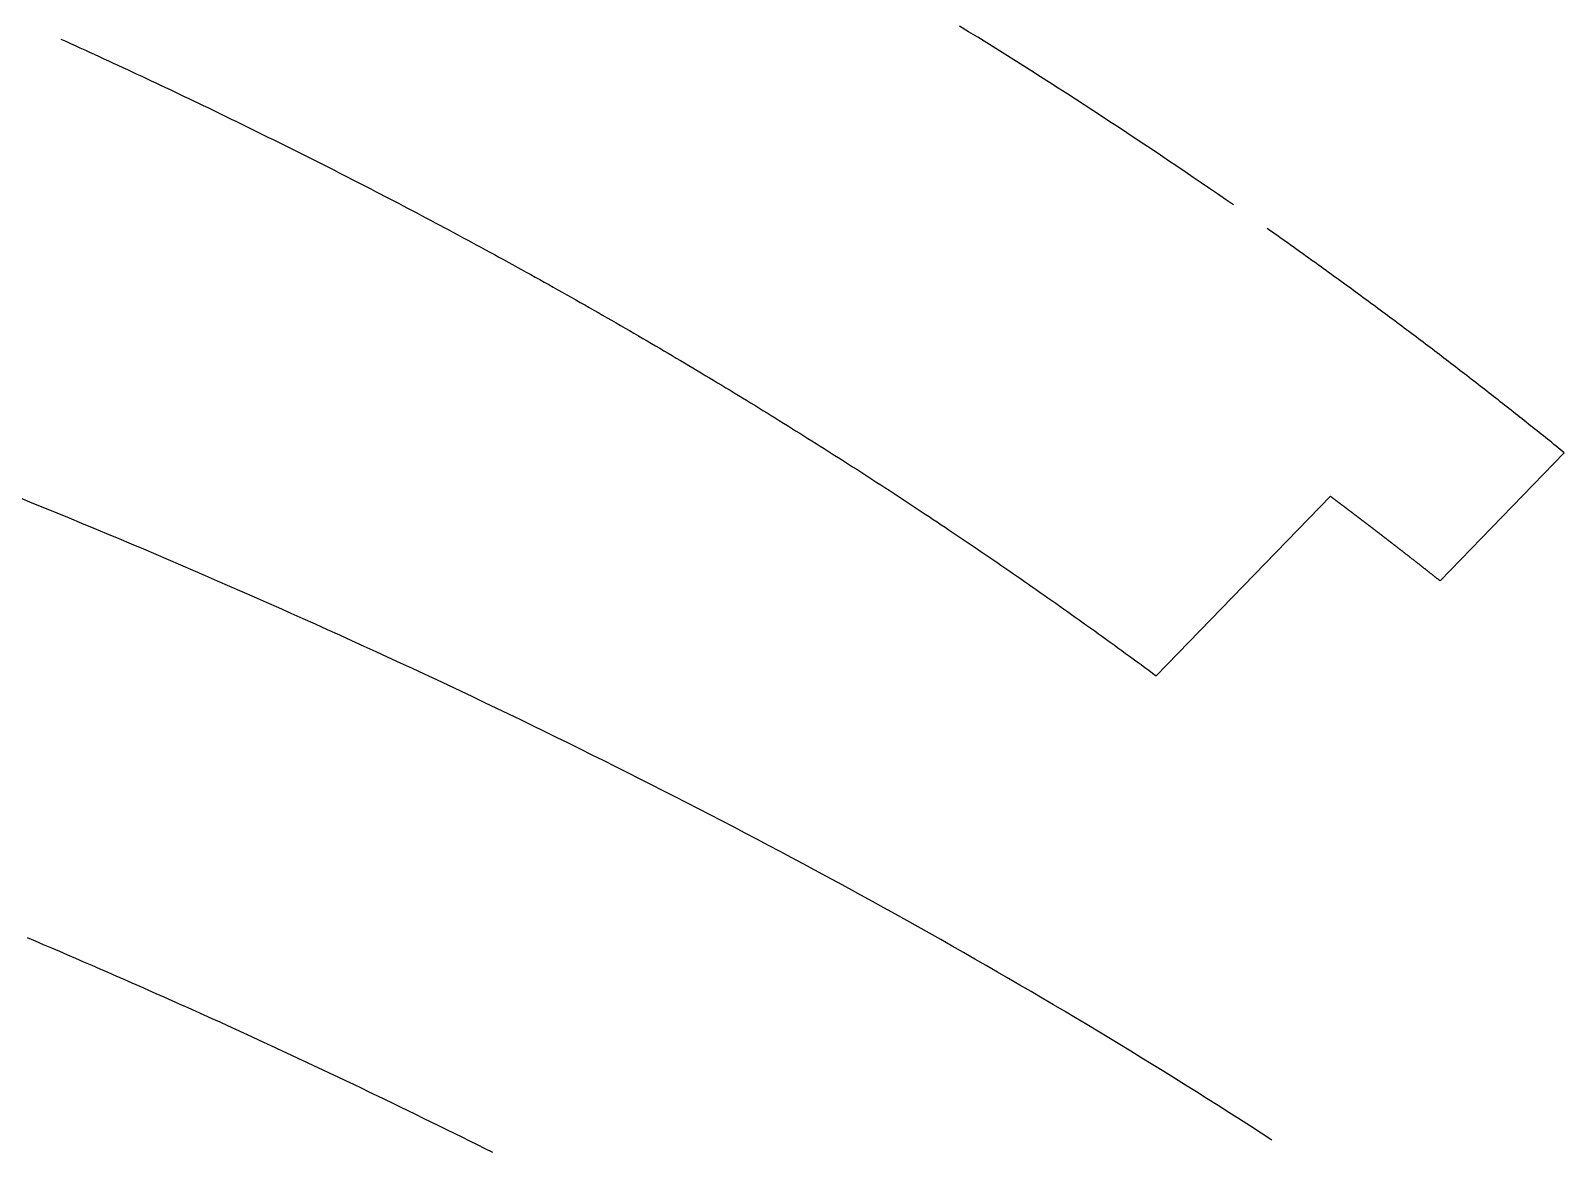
# Model space of a CAD drawing. Extents: x -537 to 363, y 432 to 791.
# Drawn here: x -167.76 to -130.67, y 728.43 to 755.53 of the extents above; entities that cross this region are included whole.
import ezdxf

# ---------------------------------------------------------------- set-up
doc = ezdxf.new("R2010")
doc.units = 0
doc.layers.get('0').update_dxf_attribs({"linetype": 'CONTINUOUS'})

msp = doc.modelspace()

# ---------------------------------------------------------------- linework, layer by layer
for p, q in [((-130.672, 745.32), (-133.674, 742.221)), ((-136.33, 744.267), (-140.538, 739.924))]:
    msp.add_line(p, q)
for points in [[(-138.674, 751.313, 0), (-138.867, 751.446, 0), (-139.06, 751.58, 0), (-139.255, 751.713, 0), (-139.45, 751.847, 0), (-139.646, 751.981, 0), (-139.843, 752.115, 0), (-140.041, 752.249, 0), (-140.24, 752.383, 0), (-140.44, 752.518, 0), (-140.641, 752.652, 0), (-140.843, 752.787, 0), (-141.046, 752.922, 0), (-141.25, 753.057, 0), (-141.454, 753.192, 0), (-141.66, 753.327, 0), (-141.866, 753.462, 0), (-142.074, 753.598, 0), (-142.282, 753.733, 0), (-142.491, 753.869, 0), (-142.702, 754.005, 0), (-142.913, 754.141, 0), (-143.125, 754.277, 0), (-143.338, 754.413, 0), (-143.552, 754.549, 0), (-143.767, 754.685, 0), (-143.983, 754.821, 0), (-144.2, 754.958, 0), (-144.418, 755.094, 0), (-144.637, 755.231, 0), (-144.857, 755.368, 0), (-145.077, 755.504, 0), (-145.299, 755.641, 0)], [(-167.027, 755.324, 0), (-166.911, 755.272, 0), (-166.796, 755.219, 0), (-166.681, 755.167, 0), (-166.566, 755.115, 0), (-166.45, 755.062, 0), (-166.335, 755.009, 0), (-166.22, 754.957, 0), (-166.105, 754.904, 0), (-165.99, 754.851, 0), (-165.876, 754.798, 0), (-165.761, 754.745, 0), (-165.646, 754.692, 0), (-165.531, 754.639, 0), (-165.417, 754.586, 0), (-165.302, 754.532, 0), (-165.187, 754.479, 0), (-165.073, 754.425, 0), (-164.959, 754.372, 0), (-164.844, 754.318, 0), (-164.73, 754.264, 0), (-164.616, 754.21, 0), (-164.501, 754.156, 0), (-164.387, 754.102, 0), (-164.273, 754.048, 0), (-164.159, 753.994, 0), (-164.045, 753.94, 0), (-163.931, 753.885, 0), (-163.817, 753.831, 0), (-163.703, 753.776, 0), (-163.59, 753.722, 0), (-163.476, 753.667, 0), (-163.362, 753.612, 0), (-163.249, 753.557, 0), (-163.135, 753.502, 0), (-163.022, 753.447, 0), (-162.908, 753.392, 0), (-162.795, 753.337, 0), (-162.682, 753.282, 0), (-162.568, 753.226, 0), (-162.455, 753.171, 0), (-162.342, 753.116, 0), (-162.229, 753.06, 0), (-162.116, 753.004, 0), (-162.003, 752.948, 0), (-161.89, 752.893, 0), (-161.777, 752.837, 0), (-161.665, 752.781, 0), (-161.552, 752.724, 0), (-161.439, 752.668, 0), (-161.327, 752.612, 0), (-161.214, 752.556, 0), (-161.102, 752.499, 0), (-160.989, 752.443, 0), (-160.877, 752.386, 0), (-160.765, 752.329, 0), (-160.652, 752.273, 0), (-160.54, 752.216, 0), (-160.428, 752.159, 0), (-160.316, 752.102, 0), (-160.204, 752.045, 0), (-160.092, 751.987, 0), (-159.98, 751.93, 0), (-159.868, 751.873, 0), (-159.757, 751.815, 0), (-159.645, 751.758, 0), (-159.533, 751.7, 0), (-159.422, 751.642, 0), (-159.31, 751.585, 0), (-159.199, 751.527, 0), (-159.087, 751.469, 0), (-158.976, 751.411, 0), (-158.865, 751.353, 0), (-158.754, 751.294, 0), (-158.643, 751.236, 0), (-158.532, 751.178, 0), (-158.421, 751.119, 0), (-158.31, 751.061, 0), (-158.199, 751.002, 0), (-158.088, 750.943, 0), (-157.977, 750.885, 0), (-157.867, 750.826, 0), (-157.756, 750.767, 0), (-157.645, 750.708, 0), (-157.535, 750.648, 0), (-157.425, 750.589, 0), (-157.314, 750.53, 0), (-157.204, 750.471, 0), (-157.094, 750.411, 0), (-156.984, 750.351, 0), (-156.873, 750.292, 0), (-156.763, 750.232, 0), (-156.654, 750.172, 0), (-156.544, 750.112, 0), (-156.434, 750.052, 0), (-156.324, 749.992, 0), (-156.214, 749.932, 0), (-156.105, 749.872, 0), (-155.995, 749.811, 0), (-155.886, 749.751, 0), (-155.776, 749.69, 0), (-155.667, 749.63, 0), (-155.558, 749.569, 0), (-155.448, 749.508, 0), (-155.339, 749.448, 0), (-155.23, 749.387, 0), (-155.121, 749.326, 0), (-155.012, 749.264, 0), (-154.903, 749.203, 0), (-154.795, 749.142, 0), (-154.686, 749.081, 0), (-154.577, 749.019, 0), (-154.469, 748.958, 0), (-154.36, 748.896, 0), (-154.252, 748.834, 0), (-154.143, 748.772, 0), (-154.035, 748.711, 0), (-153.927, 748.649, 0), (-153.818, 748.586, 0), (-153.71, 748.524, 0), (-153.602, 748.462, 0), (-153.494, 748.4, 0), (-153.386, 748.337, 0), (-153.279, 748.275, 0), (-153.171, 748.212, 0), (-153.063, 748.15, 0), (-152.955, 748.087, 0), (-152.848, 748.024, 0)], [(-130.672, 745.32, 0), (-130.722, 745.361, 0), (-130.773, 745.401, 0), (-130.823, 745.442, 0), (-130.873, 745.483, 0), (-130.924, 745.524, 0), (-130.975, 745.565, 0), (-131.026, 745.606, 0), (-131.076, 745.646, 0), (-131.127, 745.687, 0), (-131.179, 745.728, 0), (-131.23, 745.769, 0), (-131.281, 745.811, 0), (-131.332, 745.852, 0), (-131.384, 745.893, 0), (-131.436, 745.934, 0), (-131.487, 745.975, 0), (-131.539, 746.016, 0), (-131.591, 746.058, 0), (-131.643, 746.099, 0), (-131.695, 746.14, 0), (-131.747, 746.182, 0), (-131.8, 746.223, 0), (-131.852, 746.265, 0), (-131.904, 746.306, 0), (-131.957, 746.348, 0), (-132.01, 746.389, 0), (-132.063, 746.431, 0), (-132.115, 746.472, 0), (-132.168, 746.514, 0), (-132.222, 746.556, 0), (-132.275, 746.598, 0), (-132.328, 746.639, 0), (-132.381, 746.681, 0), (-132.435, 746.723, 0), (-132.489, 746.765, 0), (-132.542, 746.807, 0), (-132.596, 746.849, 0), (-132.65, 746.891, 0), (-132.704, 746.933, 0), (-132.758, 746.975, 0), (-132.812, 747.017, 0), (-132.867, 747.059, 0), (-132.921, 747.101, 0), (-132.976, 747.143, 0), (-133.03, 747.185, 0), (-133.085, 747.228, 0), (-133.14, 747.27, 0), (-133.195, 747.312, 0), (-133.25, 747.354, 0), (-133.305, 747.397, 0), (-133.36, 747.439, 0), (-133.415, 747.482, 0), (-133.471, 747.524, 0), (-133.526, 747.566, 0), (-133.582, 747.609, 0), (-133.638, 747.651, 0), (-133.693, 747.694, 0), (-133.749, 747.737, 0), (-133.805, 747.779, 0), (-133.861, 747.822, 0), (-133.918, 747.865, 0), (-133.974, 747.907, 0), (-134.03, 747.95, 0), (-134.087, 747.993, 0), (-134.144, 748.036, 0), (-134.2, 748.078, 0), (-134.257, 748.121, 0), (-134.314, 748.164, 0), (-134.371, 748.207, 0), (-134.428, 748.25, 0), (-134.486, 748.293, 0), (-134.543, 748.336, 0), (-134.6, 748.379, 0), (-134.658, 748.422, 0), (-134.716, 748.465, 0), (-134.773, 748.508, 0), (-134.831, 748.551, 0), (-134.889, 748.595, 0), (-134.947, 748.638, 0), (-135.005, 748.681, 0), (-135.064, 748.724, 0), (-135.122, 748.767, 0), (-135.18, 748.811, 0), (-135.239, 748.854, 0), (-135.298, 748.897, 0), (-135.356, 748.941, 0), (-135.415, 748.984, 0), (-135.474, 749.028, 0), (-135.533, 749.071, 0), (-135.593, 749.115, 0), (-135.652, 749.158, 0), (-135.711, 749.202, 0), (-135.771, 749.245, 0), (-135.83, 749.289, 0), (-135.89, 749.332, 0), (-135.95, 749.376, 0), (-136.01, 749.42, 0), (-136.07, 749.463, 0), (-136.13, 749.507, 0), (-136.19, 749.551, 0), (-136.25, 749.595, 0), (-136.311, 749.638, 0), (-136.371, 749.682, 0), (-136.432, 749.726, 0), (-136.493, 749.77, 0), (-136.553, 749.814, 0), (-136.614, 749.858, 0), (-136.675, 749.902, 0), (-136.736, 749.946, 0), (-136.798, 749.99, 0), (-136.859, 750.034, 0), (-136.92, 750.078, 0), (-136.982, 750.122, 0), (-137.044, 750.166, 0), (-137.105, 750.21, 0), (-137.167, 750.254, 0), (-137.229, 750.298, 0), (-137.291, 750.342, 0), (-137.353, 750.386, 0), (-137.416, 750.431, 0), (-137.478, 750.475, 0), (-137.541, 750.519, 0), (-137.603, 750.563, 0), (-137.666, 750.608, 0), (-137.729, 750.652, 0), (-137.791, 750.696, 0), (-137.854, 750.741, 0)], [(-152.848, 748.024, 0), (-152.747, 747.965, 0), (-152.647, 747.906, 0), (-152.547, 747.847, 0), (-152.446, 747.788, 0), (-152.346, 747.729, 0), (-152.246, 747.67, 0), (-152.146, 747.611, 0), (-152.045, 747.551, 0), (-151.945, 747.492, 0), (-151.845, 747.432, 0), (-151.745, 747.372, 0), (-151.645, 747.313, 0), (-151.545, 747.253, 0), (-151.445, 747.193, 0), (-151.345, 747.133, 0), (-151.246, 747.073, 0), (-151.146, 747.013, 0), (-151.046, 746.953, 0), (-150.946, 746.892, 0), (-150.847, 746.832, 0), (-150.747, 746.771, 0), (-150.648, 746.711, 0), (-150.548, 746.65, 0), (-150.449, 746.589, 0), (-150.349, 746.529, 0), (-150.25, 746.468, 0), (-150.151, 746.407, 0), (-150.052, 746.346, 0), (-149.952, 746.285, 0), (-149.853, 746.223, 0), (-149.754, 746.162, 0), (-149.655, 746.101, 0), (-149.556, 746.039, 0), (-149.457, 745.978, 0), (-149.358, 745.916, 0), (-149.26, 745.854, 0), (-149.161, 745.793, 0), (-149.062, 745.731, 0), (-148.963, 745.669, 0), (-148.865, 745.607, 0), (-148.766, 745.545, 0), (-148.668, 745.483, 0), (-148.569, 745.42, 0), (-148.471, 745.358, 0), (-148.373, 745.296, 0), (-148.274, 745.233, 0), (-148.176, 745.171, 0), (-148.078, 745.108, 0), (-147.98, 745.045, 0), (-147.882, 744.982, 0), (-147.784, 744.92, 0), (-147.686, 744.857, 0), (-147.588, 744.794, 0), (-147.49, 744.73, 0), (-147.393, 744.667, 0), (-147.295, 744.604, 0), (-147.197, 744.541, 0), (-147.1, 744.477, 0), (-147.002, 744.414, 0), (-146.905, 744.35, 0), (-146.807, 744.287, 0), (-146.71, 744.223, 0), (-146.613, 744.159, 0), (-146.516, 744.095, 0), (-146.419, 744.031, 0), (-146.322, 743.967, 0), (-146.225, 743.903, 0), (-146.128, 743.839, 0), (-146.031, 743.775, 0), (-145.934, 743.71, 0), (-145.837, 743.646, 0), (-145.741, 743.581, 0), (-145.644, 743.517, 0), (-145.548, 743.452, 0), (-145.451, 743.388, 0), (-145.355, 743.323, 0), (-145.258, 743.258, 0), (-145.162, 743.193, 0), (-145.066, 743.128, 0), (-144.97, 743.063, 0), (-144.874, 742.998, 0), (-144.778, 742.933, 0), (-144.682, 742.867, 0), (-144.586, 742.802, 0), (-144.49, 742.736, 0), (-144.395, 742.671, 0), (-144.299, 742.605, 0), (-144.204, 742.54, 0), (-144.108, 742.474, 0), (-144.013, 742.408, 0), (-143.917, 742.342, 0), (-143.822, 742.276, 0), (-143.727, 742.21, 0), (-143.632, 742.144, 0), (-143.537, 742.078, 0), (-143.442, 742.012, 0), (-143.347, 741.945, 0), (-143.252, 741.879, 0), (-143.158, 741.813, 0), (-143.063, 741.746, 0), (-142.968, 741.679, 0), (-142.874, 741.613, 0), (-142.779, 741.546, 0), (-142.685, 741.479, 0), (-142.591, 741.412, 0), (-142.497, 741.345, 0), (-142.403, 741.278, 0), (-142.309, 741.211, 0), (-142.215, 741.144, 0), (-142.121, 741.077, 0), (-142.027, 741.01, 0), (-141.933, 740.942, 0), (-141.84, 740.875, 0), (-141.746, 740.807, 0), (-141.653, 740.74, 0), (-141.559, 740.672, 0), (-141.466, 740.604, 0), (-141.373, 740.537, 0), (-141.28, 740.469, 0), (-141.187, 740.401, 0), (-141.094, 740.333, 0), (-141.001, 740.265, 0), (-140.908, 740.197, 0), (-140.815, 740.129, 0), (-140.723, 740.06, 0), (-140.63, 739.992, 0), (-140.538, 739.924, 0)], [(-137.745, 728.7, 0), (-138.004, 728.867, 0), (-138.263, 729.034, 0), (-138.523, 729.201, 0), (-138.784, 729.367, 0), (-139.045, 729.533, 0), (-139.307, 729.699, 0), (-139.569, 729.864, 0), (-139.832, 730.028, 0), (-140.095, 730.192, 0), (-140.359, 730.356, 0), (-140.624, 730.52, 0), (-140.889, 730.683, 0), (-141.154, 730.845, 0), (-141.42, 731.007, 0), (-141.687, 731.169, 0), (-141.954, 731.33, 0), (-142.222, 731.491, 0), (-142.49, 731.652, 0), (-142.759, 731.812, 0), (-143.028, 731.971, 0), (-143.298, 732.131, 0), (-143.568, 732.289, 0), (-143.839, 732.448, 0), (-144.11, 732.606, 0), (-144.381, 732.763, 0), (-144.654, 732.92, 0), (-144.926, 733.077, 0), (-145.2, 733.233, 0), (-145.473, 733.389, 0), (-145.748, 733.545, 0), (-146.022, 733.7, 0), (-146.297, 733.854, 0), (-146.573, 734.008, 0), (-146.849, 734.162, 0), (-147.125, 734.316, 0), (-147.402, 734.468, 0), (-147.68, 734.621, 0), (-147.958, 734.773, 0), (-148.236, 734.925, 0), (-148.515, 735.076, 0), (-148.794, 735.227, 0), (-149.074, 735.377, 0), (-149.354, 735.527, 0), (-149.634, 735.676, 0), (-149.915, 735.826, 0), (-150.196, 735.974, 0), (-150.478, 736.122, 0), (-150.76, 736.27, 0), (-151.043, 736.418, 0), (-151.326, 736.565, 0), (-151.609, 736.711, 0), (-151.893, 736.857, 0), (-152.177, 737.003, 0), (-152.462, 737.148, 0), (-152.747, 737.293, 0), (-153.032, 737.437, 0), (-153.318, 737.581, 0), (-153.604, 737.725, 0), (-153.891, 737.868, 0), (-154.178, 738.011, 0), (-154.465, 738.153, 0), (-154.753, 738.295, 0), (-155.041, 738.436, 0), (-155.329, 738.577, 0), (-155.618, 738.717, 0), (-155.907, 738.858, 0), (-156.196, 738.997, 0), (-156.486, 739.136, 0), (-156.776, 739.275, 0), (-157.066, 739.414, 0), (-157.357, 739.552, 0), (-157.648, 739.689, 0), (-157.94, 739.826, 0), (-158.232, 739.963, 0), (-158.524, 740.099, 0), (-158.816, 740.235, 0), (-159.109, 740.37, 0), (-159.402, 740.505, 0), (-159.695, 740.639, 0), (-159.989, 740.773, 0), (-160.283, 740.907, 0), (-160.577, 741.04, 0), (-160.871, 741.173, 0), (-161.166, 741.305, 0), (-161.461, 741.437, 0), (-161.757, 741.569, 0), (-162.052, 741.7, 0), (-162.348, 741.83, 0), (-162.644, 741.96, 0), (-162.941, 742.09, 0), (-163.238, 742.219, 0), (-163.534, 742.348, 0), (-163.832, 742.476, 0), (-164.129, 742.604, 0), (-164.427, 742.732, 0), (-164.725, 742.859, 0), (-165.023, 742.985, 0), (-165.322, 743.111, 0), (-165.62, 743.237, 0), (-165.919, 743.362, 0), (-166.219, 743.487, 0), (-166.518, 743.612, 0), (-166.818, 743.736, 0), (-167.117, 743.859, 0), (-167.417, 743.982, 0), (-167.718, 744.105, 0), (-168.018, 744.227, 0)], [(-134.758, 743.07, 0), (-134.765, 743.075, 0), (-134.772, 743.081, 0), (-134.779, 743.086, 0), (-134.786, 743.091, 0), (-134.793, 743.097, 0), (-134.8, 743.102, 0), (-134.807, 743.108, 0), (-134.814, 743.113, 0), (-134.821, 743.118, 0), (-134.828, 743.124, 0), (-134.835, 743.129, 0), (-134.842, 743.135, 0), (-134.849, 743.14, 0), (-134.856, 743.146, 0), (-134.863, 743.151, 0), (-134.87, 743.156, 0), (-134.877, 743.162, 0), (-134.884, 743.167, 0), (-134.891, 743.173, 0), (-134.898, 743.178, 0), (-134.905, 743.183, 0), (-134.912, 743.189, 0), (-134.919, 743.194, 0), (-134.926, 743.2, 0), (-134.933, 743.205, 0), (-134.94, 743.21, 0), (-134.947, 743.216, 0), (-134.954, 743.221, 0), (-134.961, 743.227, 0), (-134.968, 743.232, 0), (-134.975, 743.237, 0), (-134.982, 743.243, 0), (-134.989, 743.248, 0), (-134.996, 743.254, 0), (-135.003, 743.259, 0), (-135.01, 743.264, 0), (-135.017, 743.27, 0), (-135.024, 743.275, 0), (-135.031, 743.281, 0), (-135.038, 743.286, 0), (-135.045, 743.291, 0), (-135.052, 743.297, 0), (-135.059, 743.302, 0), (-135.066, 743.308, 0), (-135.073, 743.313, 0), (-135.08, 743.318, 0), (-135.087, 743.324, 0), (-135.094, 743.329, 0), (-135.102, 743.335, 0), (-135.109, 743.34, 0), (-135.116, 743.345, 0), (-135.123, 743.351, 0), (-135.13, 743.356, 0), (-135.137, 743.362, 0), (-135.144, 743.367, 0), (-135.151, 743.372, 0), (-135.158, 743.378, 0), (-135.165, 743.383, 0), (-135.172, 743.389, 0), (-135.179, 743.394, 0), (-135.186, 743.399, 0), (-135.193, 743.405, 0), (-135.2, 743.41, 0), (-135.207, 743.416, 0), (-135.214, 743.421, 0), (-135.221, 743.426, 0), (-135.228, 743.432, 0), (-135.235, 743.437, 0), (-135.242, 743.442, 0), (-135.249, 743.448, 0), (-135.256, 743.453, 0), (-135.263, 743.459, 0), (-135.27, 743.464, 0), (-135.277, 743.469, 0), (-135.284, 743.475, 0), (-135.291, 743.48, 0), (-135.298, 743.486, 0), (-135.305, 743.491, 0), (-135.312, 743.496, 0), (-135.319, 743.502, 0), (-135.326, 743.507, 0), (-135.333, 743.512, 0), (-135.34, 743.518, 0), (-135.347, 743.523, 0), (-135.354, 743.529, 0), (-135.361, 743.534, 0), (-135.368, 743.539, 0), (-135.375, 743.545, 0), (-135.383, 743.55, 0), (-135.39, 743.555, 0), (-135.397, 743.561, 0), (-135.404, 743.566, 0), (-135.411, 743.572, 0), (-135.418, 743.577, 0), (-135.425, 743.582, 0), (-135.432, 743.588, 0), (-135.439, 743.593, 0), (-135.446, 743.599, 0), (-135.453, 743.604, 0), (-135.46, 743.609, 0), (-135.467, 743.615, 0), (-135.474, 743.62, 0), (-135.481, 743.625, 0), (-135.488, 743.631, 0), (-135.495, 743.636, 0), (-135.502, 743.642, 0), (-135.509, 743.647, 0), (-135.516, 743.652, 0), (-135.523, 743.658, 0), (-135.53, 743.663, 0), (-135.537, 743.668, 0), (-135.544, 743.674, 0), (-135.552, 743.679, 0), (-135.559, 743.684, 0), (-135.566, 743.69, 0), (-135.573, 743.695, 0), (-135.58, 743.701, 0), (-135.587, 743.706, 0), (-135.594, 743.711, 0), (-135.601, 743.717, 0), (-135.608, 743.722, 0), (-135.615, 743.727, 0), (-135.622, 743.733, 0), (-135.629, 743.738, 0), (-135.636, 743.744, 0), (-135.643, 743.749, 0), (-135.65, 743.754, 0), (-135.657, 743.76, 0), (-135.664, 743.765, 0), (-135.671, 743.77, 0), (-135.678, 743.776, 0), (-135.685, 743.781, 0), (-135.693, 743.786, 0), (-135.7, 743.792, 0), (-135.707, 743.797, 0), (-135.714, 743.803, 0), (-135.721, 743.808, 0), (-135.728, 743.813, 0), (-135.735, 743.819, 0), (-135.742, 743.824, 0), (-135.749, 743.829, 0), (-135.756, 743.835, 0), (-135.763, 743.84, 0), (-135.77, 743.845, 0), (-135.777, 743.851, 0), (-135.784, 743.856, 0), (-135.791, 743.861, 0), (-135.798, 743.867, 0), (-135.806, 743.872, 0), (-135.813, 743.878, 0), (-135.82, 743.883, 0), (-135.827, 743.888, 0), (-135.834, 743.894, 0), (-135.841, 743.899, 0), (-135.848, 743.904, 0), (-135.855, 743.91, 0), (-135.862, 743.915, 0), (-135.869, 743.92, 0), (-135.876, 743.926, 0), (-135.883, 743.931, 0), (-135.89, 743.936, 0), (-135.897, 743.942, 0), (-135.904, 743.947, 0), (-135.912, 743.952, 0), (-135.919, 743.958, 0), (-135.926, 743.963, 0), (-135.933, 743.969, 0), (-135.94, 743.974, 0), (-135.947, 743.979, 0), (-135.954, 743.985, 0), (-135.961, 743.99, 0), (-135.968, 743.995, 0), (-135.975, 744.001, 0), (-135.982, 744.006, 0), (-135.989, 744.011, 0), (-135.996, 744.017, 0), (-136.003, 744.022, 0), (-136.011, 744.027, 0), (-136.018, 744.033, 0), (-136.025, 744.038, 0), (-136.032, 744.043, 0), (-136.039, 744.049, 0), (-136.046, 744.054, 0), (-136.053, 744.059, 0), (-136.06, 744.065, 0), (-136.067, 744.07, 0), (-136.074, 744.075, 0), (-136.081, 744.081, 0), (-136.088, 744.086, 0), (-136.096, 744.091, 0), (-136.103, 744.097, 0), (-136.11, 744.102, 0), (-136.117, 744.107, 0), (-136.124, 744.113, 0), (-136.131, 744.118, 0), (-136.138, 744.123, 0), (-136.145, 744.129, 0), (-136.152, 744.134, 0), (-136.159, 744.139, 0), (-136.166, 744.145, 0), (-136.174, 744.15, 0), (-136.181, 744.155, 0), (-136.188, 744.161, 0), (-136.195, 744.166, 0), (-136.202, 744.171, 0), (-136.209, 744.177, 0), (-136.216, 744.182, 0), (-136.223, 744.187, 0), (-136.23, 744.193, 0), (-136.237, 744.198, 0), (-136.244, 744.203, 0), (-136.252, 744.209, 0), (-136.259, 744.214, 0), (-136.266, 744.219, 0), (-136.273, 744.225, 0), (-136.28, 744.23, 0), (-136.287, 744.235, 0), (-136.294, 744.241, 0), (-136.301, 744.246, 0), (-136.308, 744.251, 0), (-136.315, 744.257, 0), (-136.322, 744.262, 0), (-136.33, 744.267, 0)], [(-133.674, 742.221, 0), (-133.683, 742.228, 0), (-133.691, 742.235, 0), (-133.7, 742.241, 0), (-133.708, 742.248, 0), (-133.717, 742.255, 0), (-133.726, 742.262, 0), (-133.734, 742.268, 0), (-133.743, 742.275, 0), (-133.751, 742.282, 0), (-133.76, 742.288, 0), (-133.768, 742.295, 0), (-133.777, 742.302, 0), (-133.785, 742.309, 0), (-133.794, 742.315, 0), (-133.802, 742.322, 0), (-133.811, 742.329, 0), (-133.819, 742.336, 0), (-133.828, 742.342, 0), (-133.836, 742.349, 0), (-133.845, 742.356, 0), (-133.853, 742.363, 0), (-133.862, 742.369, 0), (-133.87, 742.376, 0), (-133.879, 742.383, 0), (-133.888, 742.389, 0), (-133.896, 742.396, 0), (-133.905, 742.403, 0), (-133.913, 742.41, 0), (-133.922, 742.416, 0), (-133.93, 742.423, 0), (-133.939, 742.43, 0), (-133.947, 742.436, 0), (-133.956, 742.443, 0), (-133.964, 742.45, 0), (-133.973, 742.457, 0), (-133.981, 742.463, 0), (-133.99, 742.47, 0), (-133.998, 742.477, 0), (-134.007, 742.483, 0), (-134.015, 742.49, 0), (-134.024, 742.497, 0), (-134.033, 742.504, 0), (-134.041, 742.51, 0), (-134.05, 742.517, 0), (-134.058, 742.524, 0), (-134.067, 742.53, 0), (-134.075, 742.537, 0), (-134.084, 742.544, 0), (-134.092, 742.55, 0), (-134.101, 742.557, 0), (-134.109, 742.564, 0), (-134.118, 742.571, 0), (-134.126, 742.577, 0), (-134.135, 742.584, 0), (-134.143, 742.591, 0), (-134.152, 742.597, 0), (-134.161, 742.604, 0), (-134.169, 742.611, 0), (-134.178, 742.617, 0), (-134.186, 742.624, 0), (-134.195, 742.631, 0), (-134.203, 742.637, 0), (-134.212, 742.644, 0), (-134.22, 742.651, 0), (-134.229, 742.657, 0), (-134.237, 742.664, 0), (-134.246, 742.671, 0), (-134.254, 742.678, 0), (-134.263, 742.684, 0), (-134.271, 742.691, 0), (-134.28, 742.698, 0), (-134.289, 742.704, 0), (-134.297, 742.711, 0), (-134.306, 742.718, 0), (-134.314, 742.724, 0), (-134.323, 742.731, 0), (-134.331, 742.738, 0), (-134.34, 742.744, 0), (-134.348, 742.751, 0), (-134.357, 742.758, 0), (-134.365, 742.764, 0), (-134.374, 742.771, 0), (-134.382, 742.778, 0), (-134.391, 742.784, 0), (-134.4, 742.791, 0), (-134.408, 742.798, 0), (-134.417, 742.804, 0), (-134.425, 742.811, 0), (-134.434, 742.818, 0), (-134.442, 742.824, 0), (-134.451, 742.831, 0), (-134.459, 742.838, 0), (-134.468, 742.844, 0), (-134.476, 742.851, 0), (-134.485, 742.857, 0), (-134.494, 742.864, 0), (-134.502, 742.871, 0), (-134.511, 742.877, 0), (-134.519, 742.884, 0), (-134.528, 742.891, 0), (-134.536, 742.897, 0), (-134.545, 742.904, 0), (-134.553, 742.911, 0), (-134.562, 742.917, 0), (-134.57, 742.924, 0), (-134.579, 742.931, 0), (-134.587, 742.937, 0), (-134.596, 742.944, 0), (-134.605, 742.95, 0), (-134.613, 742.957, 0), (-134.622, 742.964, 0), (-134.63, 742.97, 0), (-134.639, 742.977, 0), (-134.647, 742.984, 0), (-134.656, 742.99, 0), (-134.664, 742.997, 0), (-134.673, 743.004, 0), (-134.681, 743.01, 0), (-134.69, 743.017, 0), (-134.699, 743.023, 0), (-134.707, 743.03, 0), (-134.716, 743.037, 0), (-134.724, 743.043, 0), (-134.733, 743.05, 0), (-134.741, 743.057, 0), (-134.75, 743.063, 0), (-134.758, 743.07, 0)], [(-167.846, 733.597, 0), (-167.65, 733.513, 0), (-167.454, 733.43, 0), (-167.258, 733.347, 0), (-167.063, 733.263, 0), (-166.867, 733.179, 0), (-166.672, 733.095, 0), (-166.477, 733.011, 0), (-166.282, 732.927, 0), (-166.087, 732.842, 0), (-165.892, 732.757, 0), (-165.698, 732.672, 0), (-165.504, 732.587, 0), (-165.31, 732.502, 0), (-165.116, 732.417, 0), (-164.922, 732.331, 0), (-164.729, 732.246, 0), (-164.535, 732.16, 0), (-164.342, 732.074, 0), (-164.149, 731.987, 0), (-163.956, 731.901, 0), (-163.764, 731.814, 0), (-163.572, 731.728, 0), (-163.379, 731.641, 0), (-163.187, 731.554, 0), (-162.996, 731.466, 0), (-162.804, 731.379, 0), (-162.613, 731.292, 0), (-162.421, 731.204, 0), (-162.23, 731.116, 0), (-162.04, 731.028, 0), (-161.849, 730.94, 0), (-161.658, 730.851, 0), (-161.468, 730.763, 0), (-161.278, 730.674, 0), (-161.088, 730.585, 0), (-160.899, 730.496, 0), (-160.709, 730.407, 0), (-160.52, 730.317, 0), (-160.331, 730.228, 0), (-160.142, 730.138, 0), (-159.954, 730.048, 0), (-159.765, 729.958, 0), (-159.577, 729.868, 0), (-159.389, 729.778, 0), (-159.201, 729.687, 0), (-159.014, 729.596, 0), (-158.826, 729.505, 0), (-158.639, 729.414, 0), (-158.452, 729.323, 0), (-158.265, 729.232, 0), (-158.079, 729.14, 0), (-157.893, 729.049, 0), (-157.706, 728.957, 0), (-157.521, 728.865, 0), (-157.335, 728.773, 0), (-157.149, 728.68, 0), (-156.964, 728.588, 0), (-156.779, 728.495, 0), (-156.594, 728.403, 0)]]:
    msp.add_polyline3d(points)

doc.saveas('drawing.dxf')
